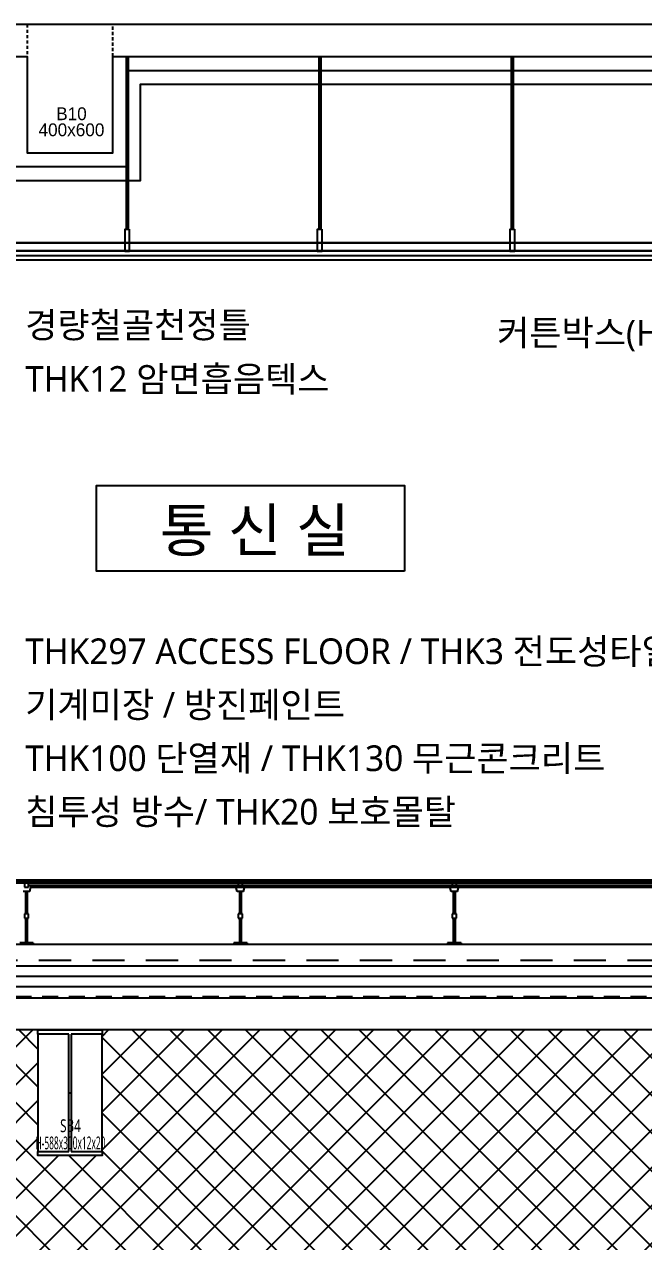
# Model space of a CAD drawing. Header units: millimetres. Extents: x 184384 to 428726, y 73696 to 101396.
# Drawn here: x 365580 to 368474, y 77406 to 83096 of the extents above; entities that cross this region are included whole.
import ezdxf
from ezdxf.enums import TextEntityAlignment as Align

# ---------------------------------------------------------------- set-up
doc = ezdxf.new("R2010")
doc.units = ezdxf.units.MM
doc.header["$LTSCALE"] = 100
doc.header["$MEASUREMENT"] = 0
for name, pattern in [('CEN', [62, 60, -1, 0, -1]), ('HID', [2.5, 1.5, -1]), ('HIDDEN', [0.375, 0.25, -0.125])]:
    doc.linetypes.add(name, pattern=pattern)
doc.layers.get('0').update_dxf_attribs({"linetype": 'CONTINUOUS'})
doc.layers.get('DEFPOINTS').update_dxf_attribs({"color": 171, "linetype": 'CONTINUOUS'})
for name, color, linetype in [('251', 251, 'CONTINUOUS'), ('ACCESS FLOOR', 9, 'CONTINUOUS'), ('CEN(ST)', 1, 'CEN'), ('CON', 2, 'CONTINUOUS'), ('FIN', 6, 'CONTINUOUS'), ('FIN-2', 251, 'CONTINUOUS'), ('INS', 251, 'CONTINUOUS'), ('STEEL', 5, 'CONTINUOUS'), ('STL', 3, 'CONTINUOUS'), ('TEXT(실명)', 3, 'CONTINUOUS'), ('TEXT-기입', 6, 'CONTINUOUS'), ('TITLE', 7, 'CONTINUOUS'), ('wire-meshes', 1, 'CONTINUOUS'), ('방수', 8, 'HIDDEN')]:
    doc.layers.add(name, color=color, linetype=linetype)
doc.styles.add('CGS', font='cgse', dxfattribs={"bigfont": 'cgs'})
doc.styles.add('TE', font='malgun_0.ttf')
doc.styles.add('나눔바른고딕', font='NanumBarunGothic.ttf')
doc.linetypes.add('BATTING', pattern='A,0.0001,-0.1,[134,ltypeshp.shx,S=0.1,R=0,X=-0.1,Y=0],-0.2,[134,ltypeshp.shx,S=0.1,R=180,X=0.1,Y=0],-0.1', length=0.4001)

# ---------------------------------------------------------------- blocks, each defined once
blk = doc.blocks.new('*U241')
at = {"layer": 'DEFPOINTS'}
for p, q in [((-150, 274), (-150, -274)), ((150, -274), (150, 274)), ((-6, 0), (6, 0))]:
    blk.add_line(p, q, dxfattribs=at)
at = {"layer": 'STEEL', "color": 0, "linetype": 'ByBlock', "ltscale": 0.5}
for p, q in [((-6, 274), (-150, 274)), ((-6, -274), (-6, 274)), ((150, 274), (6, 274)), ((6, 274), (6, -274)), ((-150, -274), (-6, -274)), ((6, -274), (150, -274))]:
    blk.add_line(p, q, dxfattribs=at)
for points in [[(-150, 274), (-150, 294), (150, 294), (150, 274)], [(150, -274), (150, -294), (-150, -294), (-150, -274)]]:
    blk.add_lwpolyline(points, dxfattribs=at)
blk = doc.blocks.new('SB4')
at = {"layer": 'STL'}
blk.add_blockref('*U241', (0, -294), dxfattribs=at)
at = {"layer": 'DEFPOINTS', "style": 'TE'}
for s, width, p in [('SB4', 0.7, (2.2, -448.1)), ('H-588x300x12x20', 0.5, (2.2, -528.5))]:
    blk.add_text(s, height=60, dxfattribs=dict(at, width=width)).set_placement(p, align=Align.MIDDLE_CENTER)

msp = doc.modelspace()

# ---------------------------------------------------------------- hatches: boundary and pattern name
at = {"ltscale": 1000}
h = msp.add_hatch(dxfattribs=at)
h.set_pattern_fill('ANSI31', color=256)
h.set_pattern_definition([(45, (0, 0), (-0.08838834765, 0.08838834765), [])])
edge = h.paths.add_edge_path()
edge.add_line((350368.1, 78695.8), (374109.8, 78695.8))
at = {"layer": '251', "ltscale": 10000}
h = msp.add_hatch(dxfattribs=at)
h.set_pattern_fill('ANSI37', color=256, scale=1000)
h.set_pattern_definition([(45, (157962.23, 86405.75), (-88.38835, 88.38835), []), (135, (157962.23, 86405.75), (-88.38835, -88.38835), [])])
h.paths.add_polyline_path([(369233.1, 78380.8), (369233.1, 78395.8), (365943.1, 78395.8), (365943.1, 77807.8), (365643.1, 77807.8), (365643.1, 78395.8), (363993.1, 78395.8), (363993.1, 78645.8), (361818.1, 78645.8), (361818.1, 77807.8), (361518.1, 77807.8), (361518.1, 78395.8), (358218.1, 78395.8), (358218.1, 77813.8), (357918.1, 77813.8), (357918.1, 78395.8), (355318.1, 78395.8), (355318.1, 77895.8), (355118.1, 77895.8), (355118.1, 78395.8), (353356, 78395.8), (353356, 77795.8), (353156, 77795.8), (353156, 75695.8), (374109.8, 75695.8), (374109.8, 77245.8), (369803.1, 77245.8), (369803.1, 76245.8), (369333.1, 76245.8), (369333.1, 78380.8)])

# ---------------------------------------------------------------- linework, layer by layer
at = {"layer": 'ACCESS FLOOR'}
for p, q in [((369973.1, 79095.8), (364143.1, 79095.8)), ((364143.1, 79092.8), (369973.1, 79092.8)), ((365589.7, 79092.8), (365589.7, 79082.8)), ((366589.7, 79092.8), (366589.7, 79082.8)), ((367589.7, 79092.8), (367589.7, 79082.8)), ((364143.1, 79082.8), (369973.1, 79082.8)), ((365604.7, 79042.8), (365574.7, 79042.8)), ((365579.7, 79082.8), (365579.7, 79062.2)), ((365599.7, 79082.8), (365579.7, 79082.8)), ((365579.7, 79062.2), (365599.7, 79062.2)), ((365584.7, 79042.8), (365584.7, 78938.7)), ((365594.7, 78938.7), (365594.7, 79042.8)), ((365599.7, 79062.2), (365599.7, 79082.8)), ((365599.7, 79072.8), (369973.1, 79072.8)), ((365604.7, 79042.8), (365612.2, 79072.8)), ((365609.6, 79062.2), (369973.1, 79062.2)), ((366574.7, 79042.8), (366567.2, 79072.8)), ((366604.7, 79042.8), (366574.7, 79042.8)), ((366579.7, 79082.8), (366579.7, 79062.2)), ((366599.7, 79082.8), (366579.7, 79082.8)), ((366579.7, 79062.2), (366599.7, 79062.2)), ((366584.7, 79042.8), (366584.7, 78938.7)), ((366594.7, 78938.7), (366594.7, 79042.8)), ((366599.7, 79062.2), (366599.7, 79082.8)), ((366604.7, 79042.8), (366612.2, 79072.8)), ((367574.7, 79042.8), (367567.2, 79072.8)), ((367604.7, 79042.8), (367574.7, 79042.8)), ((367579.7, 79082.8), (367579.7, 79062.2)), ((367599.7, 79082.8), (367579.7, 79082.8)), ((367579.7, 79062.2), (367599.7, 79062.2)), ((367584.7, 79042.8), (367584.7, 78938.7)), ((367594.7, 78938.7), (367594.7, 79042.8)), ((367599.7, 79062.2), (367599.7, 79082.8)), ((367604.7, 79042.8), (367612.2, 79072.8)), ((365579.7, 78938.7), (365579.7, 78918.1)), ((365599.7, 78938.7), (365579.7, 78938.7)), ((365599.7, 78918.1), (365599.7, 78938.7)), ((366579.7, 78938.7), (366579.7, 78918.1)), ((366599.7, 78938.7), (366579.7, 78938.7)), ((366599.7, 78918.1), (366599.7, 78938.7)), ((367579.7, 78938.7), (367579.7, 78918.1)), ((367599.7, 78938.7), (367579.7, 78938.7)), ((367599.7, 78918.1), (367599.7, 78938.7)), ((365579.7, 78918.1), (365599.7, 78918.1)), ((365584.7, 78918.1), (365584.7, 78801.9)), ((365594.7, 78801.9), (365594.7, 78918.1)), ((366579.7, 78918.1), (366599.7, 78918.1)), ((366584.7, 78918.1), (366584.7, 78801.9)), ((366594.7, 78801.9), (366594.7, 78918.1)), ((367579.7, 78918.1), (367599.7, 78918.1)), ((367584.7, 78918.1), (367584.7, 78801.9)), ((367594.7, 78801.9), (367594.7, 78918.1)), ((365621.2, 78801.9), (365558.2, 78801.9)), ((365621.2, 78801.9), (365621.2, 78795.8)), ((366558.2, 78801.9), (366558.2, 78795.8)), ((366621.2, 78801.9), (366558.2, 78801.9)), ((366621.2, 78801.9), (366621.2, 78795.8)), ((367558.2, 78801.9), (367558.2, 78795.8)), ((367621.2, 78801.9), (367558.2, 78801.9)), ((367621.2, 78801.9), (367621.2, 78795.8))]:
    msp.add_line(p, q, dxfattribs=at)
at = {"layer": 'CEN(ST)'}
for points in [[(350368.1, 79095.8), (374109.8, 79095.8)], [(350368.1, 78695.8), (374109.8, 78695.8)], [(350368.1, 78545.8), (374109.8, 78545.8)]]:
    msp.add_lwpolyline(points, dxfattribs=at)
at = {"layer": 'CON', "ltscale": 1000}
for points in [[(370268.1, 83095.8), (352368.1, 83095.8)], [(357043.1, 82945.8), (361118.1, 82945.8), (361118.1, 82495.8), (361518.1, 82495.8), (361518.1, 82945.8), (365593.1, 82945.8), (365593.1, 82495.8), (365993.1, 82495.8), (365993.1, 82945.8), (369918.1, 82945.8), (369918.1, 82495.8), (370118.1, 82495.8), (370118.1, 81395.8)], [(364143.1, 78545.8), (370118.1, 78545.8), (370118.1, 80195.8)], [(374109.8, 77245.8), (369803.1, 77245.8), (369803.1, 78395.8), (363993.1, 78395.8), (363993.1, 78645.8), (361818.1, 78645.8), (361818.1, 78395.8), (353156, 78395.8), (353156, 75695.8)]]:
    msp.add_lwpolyline(points, dxfattribs=at)
at = {"layer": 'DEFPOINTS', "linetype": 'HID', "ltscale": 0.1}
msp.add_lwpolyline([(365593.1, 82495.8), (365993.1, 82495.8), (365993.1, 83095.8), (365593.1, 83095.8)], close=True, dxfattribs=at)
at = {"layer": 'FIN', "ltscale": 1000}
msp.add_lwpolyline([(370003.1, 78645.8), (364148.1, 78645.8), (364148.1, 78795.8), (370003.1, 78795.8)], close=True, dxfattribs=at)
at = {"layer": 'FIN-2'}
for p, q in [((366055.7, 82945.8), (366055.7, 82138.8)), ((366064.7, 82945.8), (366064.7, 82138.8)), ((366955.7, 82945.8), (366955.7, 82138.8)), ((366964.7, 82945.8), (366964.7, 82138.8)), ((367855.7, 82945.8), (367855.7, 82138.8)), ((367864.7, 82945.8), (367864.7, 82138.8)), ((369751.4, 82073.8), (364218.1, 82073.8)), ((369751.4, 82072.6), (364218.1, 82072.6)), ((364158.1, 82015.8), (369816.4, 82015.8)), ((364158.1, 81995.8), (369816.4, 81995.8)), ((369751.4, 82037), (364218.1, 82037)), ((369751.4, 82035.8), (364218.1, 82035.8))]:
    msp.add_line(p, q, dxfattribs=at)
for points in [[(366070.2, 82138.8), (366070.2, 82033.8), (366050.2, 82033.8), (366050.2, 82138.8), (366070.2, 82138.8)], [(366970.2, 82138.8), (366970.2, 82033.8), (366950.2, 82033.8), (366950.2, 82138.8), (366970.2, 82138.8)], [(367870.2, 82138.8), (367870.2, 82033.8), (367850.2, 82033.8), (367850.2, 82138.8), (367870.2, 82138.8)]]:
    msp.add_lwpolyline(points, dxfattribs=at)
at = {"layer": 'INS', "linetype": 'BATTING', "ltscale": 1.6}
msp.add_lwpolyline([(352518.1, 82430.8), (352783.1, 82430.8), (352783.1, 82880.8), (356578.1, 82880.8), (356578.1, 82430.8), (357108.1, 82430.8), (357108.1, 82880.8), (361053.1, 82880.8), (361053.1, 82430.8), (361583.1, 82430.8), (361583.1, 82880.8), (365528.1, 82880.8), (365528.1, 82430.8), (366058.1, 82430.8), (366058.1, 82880.8), (369853.1, 82880.8), (369853.1, 82430.8), (370118.1, 82430.8)], dxfattribs=at)
at = {"layer": 'INS', "ltscale": 1000}
msp.add_lwpolyline([(352518.1, 82365.8), (352848.1, 82365.8), (352848.1, 82815.8), (356513.1, 82815.8), (356513.1, 82365.8), (357173.1, 82365.8), (357173.1, 82815.8), (360988.1, 82815.8), (360988.1, 82365.8), (361648.1, 82365.8), (361648.1, 82815.8), (365463.1, 82815.8), (365463.1, 82365.8), (366123.1, 82365.8), (366123.1, 82815.8), (369788.1, 82815.8), (369788.1, 82365.8), (370118.1, 82365.8)], dxfattribs=at)
at = {"layer": 'INS', "linetype": 'BATTING', "ltscale": 1.15}
msp.add_lwpolyline([(364148.1, 78598.3), (370113.1, 78598.3)], dxfattribs=at)
at = {"layer": 'TITLE'}
msp.add_lwpolyline([(367356.1, 80540), (365916.3, 80540), (365916.3, 80940), (367356.1, 80940)], close=True, dxfattribs=at)
at = {"layer": 'wire-meshes', "linetype": 'HID'}
msp.add_lwpolyline([(364148.1, 78720.8), (370003.1, 78720.8)], dxfattribs=at)
at = {"layer": '방수', "linetype": 'HID', "ltscale": 0.5}
msp.add_lwpolyline([(370113.1, 79095.8), (370113.1, 78550.8), (364148.1, 78550.8), (364148.1, 79092.8)], dxfattribs=at)

# ---------------------------------------------------------------- block references
msp.add_blockref('SB4', (365793.1, 78395.8))

# ---------------------------------------------------------------- texts
at = {"layer": 'DEFPOINTS', "style": 'CGS'}
for s, p in [('B10', (365799.9, 82629.9)), ('400x600', (365799.9, 82554.9))]:
    msp.add_text(s, height=60, dxfattribs=at).set_placement(p, align=Align.BOTTOM_CENTER)
at = {"layer": 'TEXT(실명)', "style": '나눔바른고딕'}
msp.add_text('통 신 실', height=200, dxfattribs=at).set_placement((366656.7, 80733.4), align=Align.MIDDLE)
at = {"layer": 'TEXT-기입', "style": '나눔바른고딕'}
for s, p in [('경량철골천정틀', (365583.7, 81690.3)), ('THK12 암면흡음텍스', (365583.7, 81438.2)), ('THK297 ACCESS FLOOR / THK3 전도성타일', (365583.7, 80165.4)), ('기계미장 / 방진페인트', (365583.7, 79915.4)), ('THK100 단열재 / THK130 무근콘크리트', (365583.7, 79665.4)), ('침투성 방수/ THK20 보호몰탈', (365583.7, 79415.4))]:
    msp.add_text(s, height=120, dxfattribs=at).set_placement(p, align=Align.MIDDLE_LEFT)
msp.add_text('커튼박스(H120×W200)', height=120, dxfattribs=at).set_placement((369372.5, 81653.9), align=Align.MIDDLE_RIGHT)

doc.saveas('drawing.dxf')
